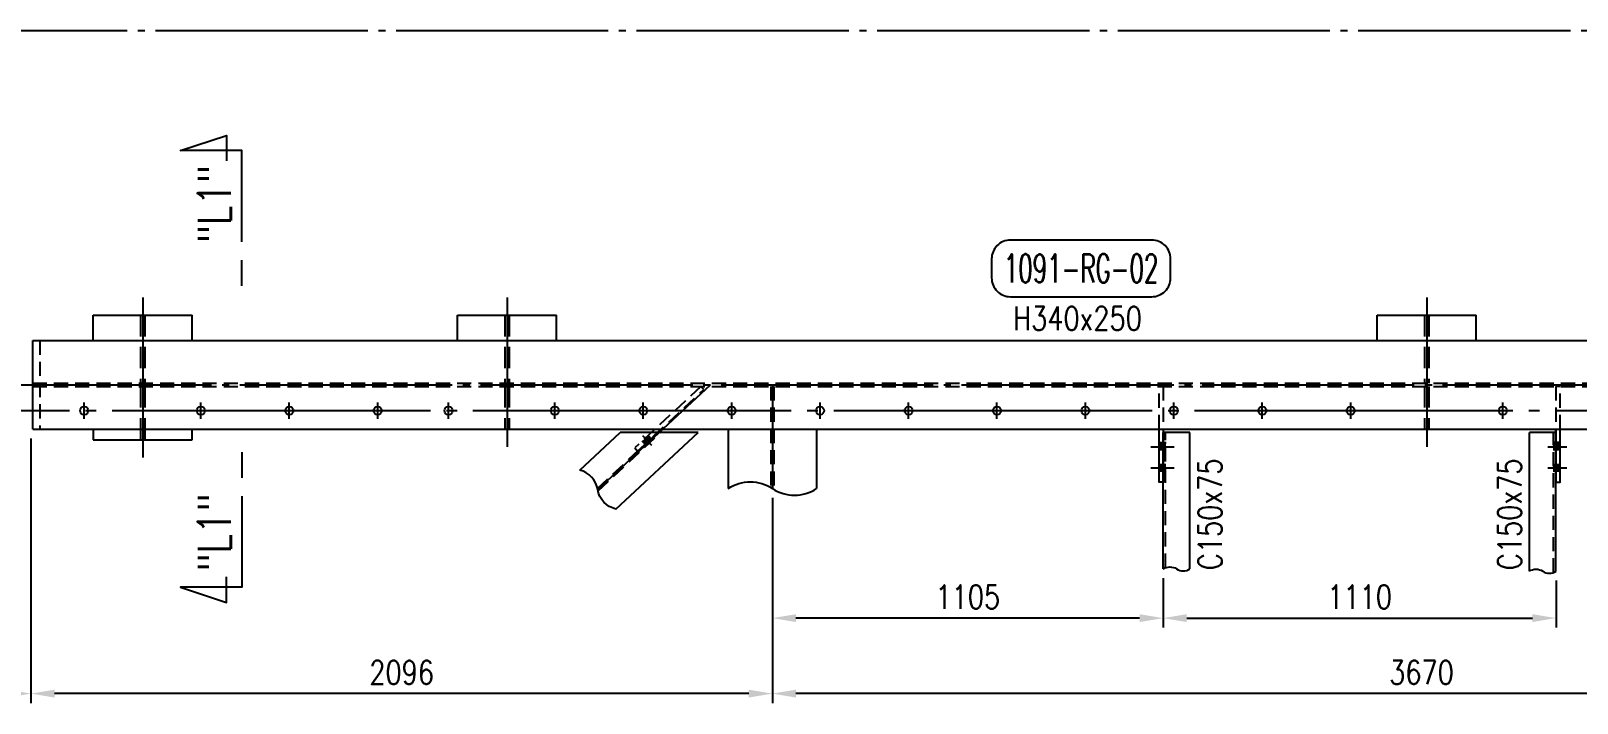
# Model space of a CAD drawing. Header units: millimetres. Extents: x 0 to 232280, y -26939 to 23794.
# Drawn here: x 215612 to 222168, y 6539 to 9388 of the extents above; entities that cross this region are included whole.
import ezdxf
from ezdxf.enums import TextEntityAlignment as Align

# ---------------------------------------------------------------- set-up
doc = ezdxf.new("R2010")
doc.units = ezdxf.units.MM
doc.header["$LTSCALE"] = 30
doc.linetypes.add('JNK-CENTER', pattern=[34, 30, -1.5, 1, -1.5])
doc.linetypes.add('JNK-HIDDEN', pattern=[3, 2, -1])
for name, color, linetype in [('CEN-R', 1, 'JNK-CENTER'), ('CON-C', 4, 'Continuous'), ('CON-G', 3, 'Continuous'), ('CON-W', 7, 'Continuous'), ('CON-Y', 2, 'Continuous'), ('Dim-W', 7, 'Continuous'), ('HID-Y', 2, 'JNK-HIDDEN'), ('STL-OBJT', 7, 'Continuous')]:
    doc.layers.add(name, color=color, linetype=linetype)
doc.styles.add('SIMPLEX', font='simplex.shx', dxfattribs={"width": 0.8})
doc.dimstyles.new('DIM40x1.5', dxfattribs={"dimscale": 40, "dimtxt": 2.5, "dimasz": 2.5, "dimexe": 1, "dimexo": 1, "dimgap": 1, "dimtad": 1, "dimdec": 0, "dimlfac": 0.666667, "dimdsep": 46, "dimtxsty": 'SIMPLEX', "dimcen": 2.5, "dimclrd": 7, "dimclre": 7, "dimclrt": 2, "dimadec": 0, "dimazin": 2, "dimtfac": 1, "dimtdec": 0, "dimtmove": 2, "dimatfit": 2, "dimfxl": 1, "dimtfill": 1, "dimtolj": 1, "dimtzin": 0, "dimarcsym": 1})

# ---------------------------------------------------------------- blocks, each defined once
blk = doc.blocks.new('A$C15C745DD')
at = {"layer": 'CEN-R'}
for p, q in [((9520.4, 0), (9520.4, 46)), ((9850.4, 0), (9850.4, 46)), ((10100.4, 0), (10100.4, 46)), ((10350.4, 0), (10350.4, 46)), ((10550.4, 0), (10550.4, 46)), ((10851, 0), (10851, 46)), ((11101, 0), (11101, 46)), ((11351, 0), (11351, 46)), ((11601, 0), (11601, 46)), ((11851, 0), (11851, 46)), ((12101, 0), (12101, 46)), ((12351, 0), (12351, 46)), ((12601, 0), (12601, 46)), ((12851, 0), (12851, 46)), ((13101, 0), (13101, 46)), ((13531, 0), (13531, 46)), ((419.5, 23), (15812.5, 23))]:
    blk.add_line(p, q, dxfattribs=at)
at = {"layer": 'CON-G'}
for centre in [(9520.4, 23), (9850.4, 23), (10100.4, 23), (10350.4, 23), (10550.4, 23), (10851, 23), (11101, 23), (11351, 23), (11601, 23), (11851, 23), (12101, 23), (12351, 23), (12601, 23), (12851, 23), (13101, 23), (13531, 23)]:
    blk.add_circle(centre, 11.5, dxfattribs=at)
blk = doc.blocks.new('A$C75AB0DFC')
at = {"layer": 'CEN-R'}
blk.add_line((140, 452), (140, 0), dxfattribs=at)
at = {"layer": 'CON-G'}
for p, q in [((0, 402), (280, 402)), ((0, 330), (0, 402)), ((280, 330), (280, 402)), ((0, 80), (0, 50)), ((0, 50), (280, 50)), ((280, 50), (280, 80))]:
    blk.add_line(p, q, dxfattribs=at)
at = {"layer": 'HID-Y'}
for p, q in [((134, 402), (134, 209.5)), ((146, 402), (146, 209.5)), ((134, 200.5), (134, 50)), ((146, 200.5), (146, 50))]:
    blk.add_line(p, q, dxfattribs=at)
blk = doc.blocks.new('A$C3987752D')
at = {"layer": 'CEN-R'}
blk.add_line((140, 422), (140, 0), dxfattribs=at)
at = {"layer": 'CON-G'}
for p, q in [((0, 372), (280, 372)), ((0, 300), (0, 372)), ((280, 300), (280, 372))]:
    blk.add_line(p, q, dxfattribs=at)
at = {"layer": 'HID-Y'}
for p, q in [((134, 372), (134, 179.5)), ((146, 372), (146, 179.5)), ((134, 170.5), (134, 50)), ((146, 170.5), (146, 50))]:
    blk.add_line(p, q, dxfattribs=at)
blk = doc.blocks.new('*D2373')
at = {"layer": 'DEFPOINTS', "color": 0, "transparency": 16777216}
for p in [(214562.2, 7448.9), (214562.2, 6579.5), (215612.2, 6579.5)]:
    blk.add_point(p, dxfattribs=at)
at = {"layer": 'Dim-W', "color": 7, "lineweight": -2, "transparency": 16777216}
for p, q in [((214562.2, 7408.9), (214562.2, 6539.5)), ((215512.2, 6579.5), (214662.2, 6579.5))]:
    blk.add_line(p, q, dxfattribs=at)
at = {"layer": 'Dim-W', "color": 7, "transparency": 16777216}
for points in [[(214662.2, 6596.1), (214662.2, 6562.8), (214562.2, 6579.5)], [(215512.2, 6596.1), (215512.2, 6562.8), (215612.2, 6579.5)]]:
    blk.add_solid(points, dxfattribs=at)
at = {"layer": 'Dim-W', "color": 2, "transparency": 16777216, "insert": (215087.2, 6669.5), "char_height": 100, "attachment_point": 5, "style": 'SIMPLEX', "bg_fill": 3, "box_fill_scale": 1.1, "bg_fill_color": 256, "bg_fill_true_color": 13158600, "bg_fill_transparency": 0}
blk.add_mtext('\\A1;700', dxfattribs=at)
blk = doc.blocks.new('*D2375')
at = {"layer": 'DEFPOINTS', "color": 0, "transparency": 16777216}
for p in [(218756.2, 7448.9), (218756.2, 6579.5), (224261.2, 6579.5)]:
    blk.add_point(p, dxfattribs=at)
at = {"layer": 'Dim-W', "color": 7, "lineweight": -2, "transparency": 16777216}
for p, q in [((218756.2, 7408.9), (218756.2, 6539.5)), ((224161.2, 6579.5), (218856.2, 6579.5))]:
    blk.add_line(p, q, dxfattribs=at)
at = {"layer": 'Dim-W', "color": 7, "transparency": 16777216}
for points in [[(218856.2, 6596.1), (218856.2, 6562.8), (218756.2, 6579.5)], [(224161.2, 6596.1), (224161.2, 6562.8), (224261.2, 6579.5)]]:
    blk.add_solid(points, dxfattribs=at)
at = {"layer": 'Dim-W', "color": 2, "transparency": 16777216, "insert": (221508.7, 6669.5), "char_height": 100, "attachment_point": 5, "style": 'SIMPLEX', "bg_fill": 3, "box_fill_scale": 1.1, "bg_fill_color": 256, "bg_fill_true_color": 13158600, "bg_fill_transparency": 0}
blk.add_mtext('\\A1;3670', dxfattribs=at)
blk = doc.blocks.new('*D2376')
at = {"layer": 'DEFPOINTS', "color": 0, "transparency": 16777216}
for p in [(215612.2, 7700.9), (215612.2, 6579.5), (218756.2, 6579.5)]:
    blk.add_point(p, dxfattribs=at)
at = {"layer": 'Dim-W', "color": 7, "lineweight": -2, "transparency": 16777216}
for p, q in [((215612.2, 7660.9), (215612.2, 6539.5)), ((218656.2, 6579.5), (215712.2, 6579.5))]:
    blk.add_line(p, q, dxfattribs=at)
at = {"layer": 'Dim-W', "color": 7, "transparency": 16777216}
for points in [[(215712.2, 6596.1), (215712.2, 6562.8), (215612.2, 6579.5)], [(218656.2, 6596.1), (218656.2, 6562.8), (218756.2, 6579.5)]]:
    blk.add_solid(points, dxfattribs=at)
at = {"layer": 'Dim-W', "color": 2, "transparency": 16777216, "insert": (217184.2, 6669.5), "char_height": 100, "attachment_point": 5, "style": 'SIMPLEX', "bg_fill": 3, "box_fill_scale": 1.1, "bg_fill_color": 256, "bg_fill_true_color": 13158600, "bg_fill_transparency": 0}
blk.add_mtext('\\A1;2096', dxfattribs=at)
blk = doc.blocks.new('SECMARK2')
at = {"layer": 'CON-C'}
blk.add_line((0, 0), (-2.72, 0), dxfattribs=at)
blk.add_lwpolyline([(-4.67, 0), (-14.32, 0), (-14.32, 6.51), (-15.93, 1.64), (-13.23, 1.64)], dxfattribs=at)
at = {"layer": 'CON-C', "style": 'SIMPLEX', "width": 0.8}
blk.add_attdef('TAG', (-12.98, 1.18), '', height=3.5, dxfattribs=at)
blk = doc.blocks.new('DUCT-TAG')
at = {"layer": 'CON-G'}
blk.add_lwpolyline([(-9.49, -1), (-9.49, 1, -0.414214), (-7.49, 3), (7.49, 3, -0.414214), (9.49, 1), (9.49, -1, -0.414214), (7.49, -3), (-7.49, -3, -0.414214)], format="xyb", close=True, dxfattribs=at)
at = {"layer": 'CON-G', "style": 'SIMPLEX', "width": 1.246304}
blk.add_attdef('NAME', text='', height=3, dxfattribs=at).set_placement((-8.19, -1.5), (8.19, -1.5), align=Align.FIT)
at = {"layer": 'CON-Y', "style": 'SIMPLEX'}
blk.add_attdef('ELEVATION', text='', height=2, dxfattribs=at).set_placement((0, -6.02), align=Align.CENTER)
blk = doc.blocks.new('*D2286')
at = {"layer": 'DEFPOINTS', "color": 0, "transparency": 16777216}
for p in [(220413.7, 7108.3), (222079.2, 7098.5), (222079.2, 6899.5)]:
    blk.add_point(p, dxfattribs=at)
at = {"layer": 'Dim-W', "color": 7, "lineweight": -2, "transparency": 16777216}
for p, q in [((220413.7, 7068.3), (220413.7, 6859.5)), ((222079.2, 7058.5), (222079.2, 6859.5)), ((220513.7, 6899.5), (221979.2, 6899.5))]:
    blk.add_line(p, q, dxfattribs=at)
at = {"layer": 'Dim-W', "color": 7, "transparency": 16777216}
for points in [[(220513.7, 6916.1), (220513.7, 6882.8), (220413.7, 6899.5)], [(221979.2, 6916.1), (221979.2, 6882.8), (222079.2, 6899.5)]]:
    blk.add_solid(points, dxfattribs=at)
at = {"layer": 'Dim-W', "color": 2, "transparency": 16777216, "insert": (221246.4, 6989.5), "char_height": 100, "attachment_point": 5, "style": 'SIMPLEX', "bg_fill": 3, "box_fill_scale": 1.1, "bg_fill_color": 256, "bg_fill_true_color": 13158600, "bg_fill_transparency": 0}
blk.add_mtext('\\A1;1110', dxfattribs=at)
blk = doc.blocks.new('*D2287')
at = {"layer": 'DEFPOINTS', "color": 0, "transparency": 16777216}
for p in [(218756.2, 6899.5), (218756.2, 6899.5), (220413.7, 6899.5)]:
    blk.add_point(p, dxfattribs=at)
at = {"layer": 'Dim-W', "color": 7, "lineweight": -2, "transparency": 16777216}
blk.add_line((220313.7, 6899.5), (218856.2, 6899.5), dxfattribs=at)
at = {"layer": 'Dim-W', "color": 7, "transparency": 16777216}
for points in [[(218856.2, 6916.1), (218856.2, 6882.8), (218756.2, 6899.5)], [(220313.7, 6916.1), (220313.7, 6882.8), (220413.7, 6899.5)]]:
    blk.add_solid(points, dxfattribs=at)
at = {"layer": 'Dim-W', "color": 2, "transparency": 16777216, "insert": (219584.9, 6989.5), "char_height": 100, "attachment_point": 5, "style": 'SIMPLEX', "bg_fill": 3, "box_fill_scale": 1.1, "bg_fill_color": 256, "bg_fill_true_color": 13158600, "bg_fill_transparency": 0}
blk.add_mtext('\\A1;1105', dxfattribs=at)

msp = doc.modelspace()

# ---------------------------------------------------------------- hatches: boundary and pattern name
at = {"layer": 'CON-W'}
h = msp.add_hatch(color=256, dxfattribs=at)
h.paths.add_polyline_path([(220413.69, 7643.91), (220395.69, 7643.91), (220395.69, 7625.91), (220413.69, 7625.91)])
h.paths.add_polyline_path([(220419.69, 7643.91), (220413.69, 7643.91), (220413.69, 7625.91), (220419.69, 7625.91)])
h.paths.add_polyline_path([(220425.69, 7643.91), (220419.69, 7643.91), (220419.69, 7625.91), (220425.69, 7625.91)])
h.paths.add_polyline_path([(220425.69, 7625.91), (220419.69, 7625.91), (220419.69, 7609.41), (220425.69, 7609.41)])
h.paths.add_polyline_path([(220419.69, 7625.91), (220413.69, 7625.91), (220413.69, 7609.41), (220419.69, 7609.41)])
h.paths.add_polyline_path([(220413.69, 7625.91), (220395.69, 7625.91), (220395.69, 7609.41), (220413.69, 7609.41)])
h = msp.add_hatch(color=256, dxfattribs=at)
h.paths.add_polyline_path([(222078.69, 7643.91), (222096.69, 7643.91), (222096.69, 7625.91), (222078.69, 7625.91)])
h.paths.add_polyline_path([(222072.69, 7643.91), (222078.69, 7643.91), (222078.69, 7625.91), (222072.69, 7625.91)])
h.paths.add_polyline_path([(222066.69, 7643.91), (222072.69, 7643.91), (222072.69, 7625.91), (222066.69, 7625.91)])
h.paths.add_polyline_path([(222066.69, 7625.91), (222072.69, 7625.91), (222072.69, 7609.41), (222066.69, 7609.41)])
h.paths.add_polyline_path([(222072.69, 7625.91), (222078.69, 7625.91), (222078.69, 7609.41), (222072.69, 7609.41)])
h.paths.add_polyline_path([(222078.69, 7625.91), (222096.69, 7625.91), (222096.69, 7609.41), (222078.69, 7609.41)])
h = msp.add_hatch(color=256, dxfattribs=at)
h.paths.add_polyline_path([(220413.69, 7553.91), (220395.69, 7553.91), (220395.69, 7535.91), (220413.69, 7535.91)])
h.paths.add_polyline_path([(220419.69, 7553.91), (220413.69, 7553.91), (220413.69, 7535.91), (220419.69, 7535.91)])
h.paths.add_polyline_path([(220425.69, 7553.91), (220419.69, 7553.91), (220419.69, 7535.91), (220425.69, 7535.91)])
h.paths.add_polyline_path([(220425.69, 7535.91), (220419.69, 7535.91), (220419.69, 7519.41), (220425.69, 7519.41)])
h.paths.add_polyline_path([(220419.69, 7535.91), (220413.69, 7535.91), (220413.69, 7519.41), (220419.69, 7519.41)])
h.paths.add_polyline_path([(220413.69, 7535.91), (220395.69, 7535.91), (220395.69, 7519.41), (220413.69, 7519.41)])
h = msp.add_hatch(color=256, dxfattribs=at)
h.paths.add_polyline_path([(222078.69, 7553.91), (222096.69, 7553.91), (222096.69, 7535.91), (222078.69, 7535.91)])
h.paths.add_polyline_path([(222072.69, 7553.91), (222078.69, 7553.91), (222078.69, 7535.91), (222072.69, 7535.91)])
h.paths.add_polyline_path([(222066.69, 7553.91), (222072.69, 7553.91), (222072.69, 7535.91), (222066.69, 7535.91)])
h.paths.add_polyline_path([(222066.69, 7535.91), (222072.69, 7535.91), (222072.69, 7519.41), (222066.69, 7519.41)])
h.paths.add_polyline_path([(222072.69, 7535.91), (222078.69, 7535.91), (222078.69, 7519.41), (222072.69, 7519.41)])
h.paths.add_polyline_path([(222078.69, 7535.91), (222096.69, 7535.91), (222096.69, 7519.41), (222078.69, 7519.41)])
at = {"layer": 'Dim-W'}
h = msp.add_hatch(color=256, dxfattribs=at)
h.paths.add_polyline_path([(218216.63, 7661.53), (218229.27, 7673.28), (218241.52, 7660.09), (218228.89, 7648.35)])
h.paths.add_polyline_path([(218216.63, 7661.53), (218228.89, 7648.35), (218216.26, 7636.6), (218204, 7649.78)])
h.paths.add_polyline_path([(218228.89, 7648.35), (218231.95, 7645.05), (218219.32, 7633.31), (218216.26, 7636.6)])
h.paths.add_polyline_path([(218231.95, 7645.05), (218235.02, 7641.76), (218222.38, 7630.01), (218219.32, 7633.31)])
h.paths.add_polyline_path([(218244.59, 7656.8), (218247.65, 7653.5), (218235.02, 7641.76), (218231.95, 7645.05)])
msp.add_hatch(color=256, dxfattribs=at).paths.add_polyline_path([(218241.52, 7660.09), (218244.59, 7656.8), (218231.95, 7645.05), (218228.89, 7648.35)])

# ---------------------------------------------------------------- linework, layer by layer
at = {"layer": 'CEN-R'}
for p, q in [((226220.42, 9388.41), (201173.29, 9388.41)), ((201198.39, 7888.41), (226220.42, 7888.41)), ((218015.82, 7444.09), (218493.69, 7888.41)), ((218756.19, 7888.41), (218756.19, 7448.93)), ((218245.23, 7630.77), (218206.42, 7672.51)), ((220361.19, 7625.91), (220460.6, 7625.91)), ((222044.19, 7625.91), (222125.55, 7625.91)), ((220361.19, 7535.91), (220460.6, 7535.91)), ((222044.19, 7535.91), (222125.55, 7535.91))]:
    msp.add_line(p, q, dxfattribs=at)
at = {"layer": 'CON-G'}
for p, q in [((215619.69, 8075.91), (224253.69, 8075.91)), ((215619.69, 7700.91), (215619.69, 8075.91)), ((215619.69, 7700.91), (224253.69, 7700.91)), ((217939.21, 7526.48), (218110.68, 7685.91)), ((218092.42, 7361.7), (218441.11, 7685.91)), ((218441.11, 7685.91), (218110.68, 7685.91)), ((218568.69, 7700.91), (218568.69, 7448.93)), ((218943.69, 7700.91), (218943.69, 7448.93)), ((220526.19, 7685.91), (220413.69, 7685.91)), ((222078.69, 7685.91), (221966.19, 7685.91))]:
    msp.add_line(p, q, dxfattribs=at)
at = {"layer": 'CON-W'}
for points in [[(218092.42, 7361.7, -0.2992863), (218015.82, 7444.09, 0.2992863), (217939.21, 7526.48)], [(218568.69, 7448.93, -0.2992863), (218756.19, 7448.93, 0.2992863), (218943.69, 7448.93)]]:
    msp.add_lwpolyline(points, format="xyb", dxfattribs=at)
at = {"layer": 'HID-Y'}
for p, q in [((215649.69, 8075.91), (215649.69, 7700.91)), ((215619.69, 7895.16), (224253.69, 7895.16)), ((215619.69, 7881.66), (224253.69, 7881.66)), ((218749.44, 7881.66), (218749.44, 7453.15)), ((218762.94, 7881.66), (218762.94, 7444.72)), ((218014.42, 7448.93), (218269.29, 7685.91)), ((218016.83, 7438.89), (218282.5, 7685.91)), ((218247.65, 7653.5), (218229.27, 7673.28)), ((218222.38, 7630.01), (218204, 7649.78)), ((220395.69, 7643.91), (220425.69, 7643.91)), ((222096.69, 7643.91), (222066.69, 7643.91))]:
    msp.add_line(p, q, dxfattribs=at)
msp.add_lwpolyline([(218465.64, 7868.47), (218453.38, 7881.66), (218172.69, 7620.67), (218184.95, 7607.49)], close=True, dxfattribs=at)
for points in [[(220395.69, 7881.66), (220413.69, 7881.66), (220413.69, 7700.91)], [(220395.69, 7700.91), (220395.69, 7881.66)], [(222096.69, 7881.66), (222078.69, 7881.66), (222078.69, 7700.91)], [(222096.69, 7700.91), (222096.69, 7881.66)]]:
    msp.add_lwpolyline(points, dxfattribs=at)

# ---------------------------------------------------------------- block references
at = {"layer": 'CON-G', "xscale": 1.5, "yscale": 1.5, "zscale": 1.5}
for name, p in [('A$C15C745DD', (201557.19, 7744.42)), ('A$C75AB0DFC', (215876.19, 7580.91)), ('A$C3987752D', (217421.19, 7625.91)), ('A$C3987752D', (221321.19, 7625.91))]:
    msp.add_blockref(name, p, dxfattribs=at)
at = {"layer": 'CON-W'}
ref = msp.add_blockref('SECMARK2', (216506.53, 8308.2), dxfattribs=dict(at, xscale=-40, yscale=40, zscale=40, rotation=90))
ref.add_attrib('TAG', '"L1"', (216459.33, 8489.27), dxfattribs={"layer": 'CON-C', "height": 140, "rotation": 90, "style": 'SIMPLEX', "width": 0.8})
at = {"layer": 'STL-OBJT'}
ref = msp.add_blockref('DUCT-TAG', (220065.42, 8381.83), dxfattribs=dict(at, xscale=-40, yscale=40, zscale=40))
ref.add_attrib('NAME', '1091-RG-02', dxfattribs={"layer": 'CON-G', "height": 120, "style": 'SIMPLEX', "width": 0.5733}).set_placement((219737.82, 8321.83), (220393.02, 8321.83), align=Align.FIT)

# ---------------------------------------------------------------- texts
at = {"layer": 'CON-Y', "style": 'SIMPLEX', "width": 0.8}
msp.add_text('H340x250', height=100, dxfattribs=at).set_placement((219778.09, 8120.15))

# ---------------------------------------------------------------- dimensions: what is measured, and where the dimension line sits
at = {"layer": 'Dim-W'}
dim = msp.add_linear_dim(base=(214562.19, 6579.46), p1=(215612.19, 6579.46), p2=(214562.19, 7448.93), angle=180, dimstyle='DIM40x1.5', dxfattribs=at)
dim.commit()
dim.dimension.update_dxf_attribs({"geometry": '*D2373', "text_midpoint": (215087.19, 6669.46)})

# ---------------------------------------------------------------- next in the draw order: dimensions: what is measured, and where the dimension line sits
dim = msp.add_linear_dim(base=(218756.19, 6579.46), p1=(224261.19, 6579.46), p2=(218756.19, 7448.93), angle=180, dimstyle='DIM40x1.5', dxfattribs=at)
dim.commit()
dim.dimension.update_dxf_attribs({"geometry": '*D2375', "text_midpoint": (221508.69, 6669.46)})

# ---------------------------------------------------------------- next in the draw order: linework, layer by layer
at = {"layer": 'CON-G'}
for p, q in [((220413.69, 7108.27), (220413.69, 7685.91)), ((220526.19, 7108.27), (220526.19, 7685.91)), ((221966.19, 7098.52), (221966.19, 7685.91)), ((222078.69, 7098.19), (222078.69, 7700.91))]:
    msp.add_line(p, q, dxfattribs=at)
for points in [[(220413.69, 7700.91), (220413.69, 7475.91), (220395.69, 7475.91), (220395.69, 7700.91)], [(222078.69, 7700.91), (222078.69, 7475.91), (222096.69, 7475.91), (222096.69, 7700.91)]]:
    msp.add_lwpolyline(points, dxfattribs=at)
at = {"layer": 'CON-W'}
for points in [[(220413.69, 7108.27, -0.2992863), (220470.19, 7108.27, 0.2992863), (220526.69, 7108.27)], [(221966.19, 7098.52, -0.2992863), (222022.69, 7098.52, 0.2992863), (222079.19, 7098.52)]]:
    msp.add_lwpolyline(points, format="xyb", dxfattribs=at)
at = {"layer": 'HID-Y'}
for p, q in [((220423.44, 7113.28), (220423.44, 7685.91)), ((222068.94, 7093.31), (222068.94, 7685.91))]:
    msp.add_line(p, q, dxfattribs=at)

# ---------------------------------------------------------------- next in the draw order: dimensions: what is measured, and where the dimension line sits
at = {"layer": 'Dim-W'}
dim = msp.add_linear_dim(base=(215612.19, 6579.46), p1=(218756.19, 6579.46), p2=(215612.19, 7700.91), angle=180, dimstyle='DIM40x1.5', dxfattribs=at)
dim.commit()
dim.dimension.update_dxf_attribs({"geometry": '*D2376', "text_midpoint": (217184.19, 6669.46)})

# ---------------------------------------------------------------- next in the draw order: block references
at = {"layer": 'CON-W'}
ref = msp.add_blockref('SECMARK2', (216506.53, 7603.43), dxfattribs=dict(at, xscale=40, yscale=40, zscale=40, rotation=90))
ref.add_attrib('TAG', '"L1"', (216459.33, 7097.04), dxfattribs={"layer": 'CON-C', "height": 140, "rotation": 90, "style": 'SIMPLEX', "width": 0.8})

# ---------------------------------------------------------------- next in the draw order: dimensions: what is measured, and where the dimension line sits
at = {"layer": 'Dim-W'}
dim = msp.add_linear_dim(base=(222079.19, 6899.46), p1=(220413.69, 7108.27), p2=(222079.19, 7098.52), dimstyle='DIM40x1.5', dxfattribs=at)
dim.commit()
dim.dimension.update_dxf_attribs({"geometry": '*D2286', "text_midpoint": (221246.44, 6989.46)})

# ---------------------------------------------------------------- next in the draw order: texts
at = {"layer": 'CON-Y', "style": 'SIMPLEX', "width": 0.8}
for p in [(220662.47, 7102.9), (221932.51, 7102.9)]:
    msp.add_text('C150x75', height=100, rotation=90, dxfattribs=at).set_placement(p)

# ---------------------------------------------------------------- next in the draw order: dimensions: what is measured, and where the dimension line sits
at = {"layer": 'Dim-W'}
dim = msp.add_linear_dim(base=(218756.19, 6899.46), p1=(220413.69, 6899.46), p2=(218756.19, 6899.46), dimstyle='DIM40x1.5', dxfattribs=at)
dim.commit()
dim.dimension.update_dxf_attribs({"geometry": '*D2287', "text_midpoint": (219584.94, 6989.46)})

doc.saveas('drawing.dxf')
